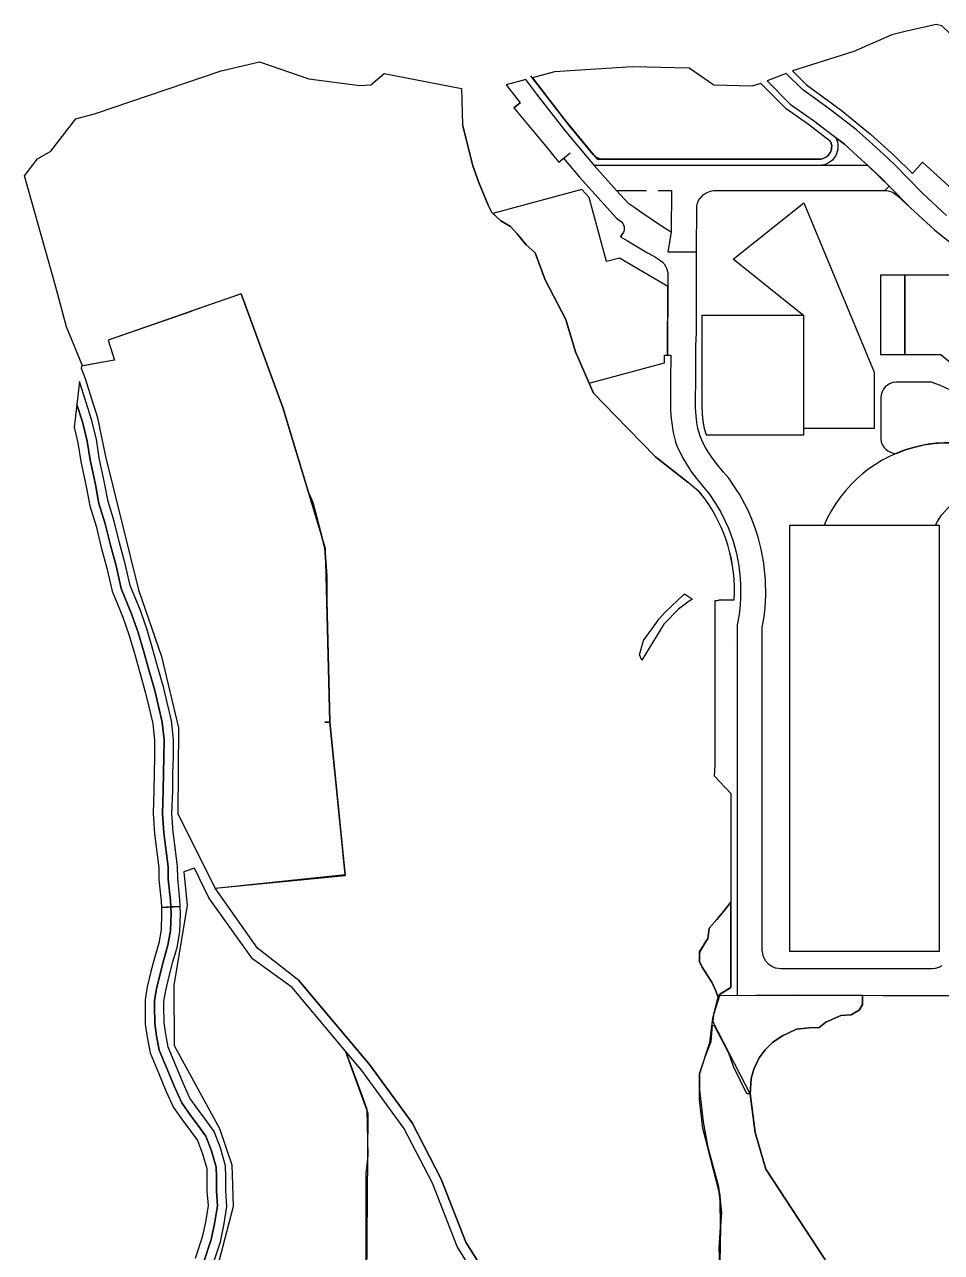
# Model space of a CAD drawing. Header units: millimetres. Extents: x 2881908 to 2882913, y 1027410 to 1028188.
# Drawn here: x 2881907.6 to 2882200.1, y 1027795.9 to 1028187.6 of the extents above; entities that cross this region are included whole.
import ezdxf

# ---------------------------------------------------------------- set-up
doc = ezdxf.new("R2010")
doc.units = ezdxf.units.MM
for name, color, linetype in [('A-road-hat', 253, 'Continuous'), ('E-1', 101, 'Continuous'), ('E-3', 103, 'Continuous'), ('FOOTPATH', 33, 'Continuous'), ('I-1 (DZONG AND DISTRICT COURT', 134, 'Continuous'), ('ROAD', 253, 'Continuous'), ('SP-1', 237, 'Continuous'), ('UC', 234, 'Continuous')]:
    doc.layers.add(name, color=color, linetype=linetype)

msp = doc.modelspace()

# ---------------------------------------------------------------- linework, layer by layer
at = {"layer": 'A-road-hat'}
for p, q in [((2882063.66, 1028161.06), (2882065.64, 1028162.58)), ((2882077.98, 1028143.7), (2882081.61, 1028146.7)), ((2881951.23, 1027905.95), (2881957.22, 1027906.24))]:
    msp.add_line(p, q, dxfattribs=at)
for points in [[(2882142.4, 1028168.82), (2882139.55, 1028167.96), (2882127.42, 1028168.2), (2882119.61, 1028173.69), (2882101.45, 1028174.12), (2882076.64, 1028172.44), (2882069.57, 1028170.57), (2882079.83, 1028157.29), (2882090.2, 1028144.63), (2882161.04, 1028144.63)], [(2882201.71, 1028126.65), (2882194.11, 1028133.68), (2882188.98, 1028138.92), (2882185.64, 1028142.37), (2882182.81, 1028145.01), (2882176.97, 1028150.35), (2882172.97, 1028154), (2882165.09, 1028160.04), (2882161.93, 1028162.44), (2882155.71, 1028166.81), (2882150.54, 1028171.99), (2882144.46, 1028169.59), (2882151.84, 1028162.2), (2882159.22, 1028156.98), (2882163.29, 1028153.86), (2882169.11, 1028149.39), (2882173.52, 1028145.37), (2882176.52, 1028142.63), (2882183.43, 1028136.02), (2882190.2, 1028129.13), (2882197.8, 1028122.1), (2882204.37, 1028116.84)], [(2882164.7, 1028150.26), (2882157.65, 1028155.67), (2882150.54, 1028160.66), (2882142.4, 1028168.82)], [(2882181.99, 1028134.63), (2882183.43, 1028136.02), (2882180.95, 1028138.59), (2882176.52, 1028142.63), (2882089.29, 1028142.63), (2882096.37, 1028134.63), (2882105.94, 1028134.63)], [(2882096.37, 1028134.63), (2882103.29, 1028134.63), (2882105.94, 1028134.63)], [(2882109.65, 1028134.63), (2882113.95, 1028134.63), (2882113.88, 1028121.39), (2882111.04, 1028123.05), (2882104.81, 1028127.31), (2882101.89, 1028129.31), (2882100.38, 1028130.34), (2882096.37, 1028134.63)], [(2882109.65, 1028134.63), (2882113.95, 1028134.63), (2882113.88, 1028121.39), (2882112.82, 1028115.05), (2882121.93, 1028115.05), (2882121.99, 1028129.49), (2882122.27, 1028130.64), (2882122.61, 1028131.41), (2882122.97, 1028132.02), (2882123.68, 1028132.88), (2882124.07, 1028133.23), (2882124.64, 1028133.65), (2882125.28, 1028134.02), (2882126.35, 1028134.42), (2882127.22, 1028134.59), (2882127.93, 1028134.59), (2882181.99, 1028134.63)]]:
    msp.add_lwpolyline(points, dxfattribs=at)
msp.add_lwpolyline([(2882164.7, 1028150.26, -0.542685), (2882161.04, 1028144.63), (2882092.07, 1028144.63, -0.223795), (2882088.98, 1028146.09), (2882081.28, 1028155.42), (2882069.06, 1028171.24)], format="xyb", dxfattribs=at)
msp.add_open_spline([(2882132.88, 1027989.69), (2882132.88, 1027989.71), (2882132.88, 1027989.72), (2882132.88, 1027989.73)], degree=3, dxfattribs=at)
msp.add_open_spline([(2882132.88, 1027989.69), (2882132.88, 1027989.71), (2882132.88, 1027989.72), (2882132.88, 1027989.73)], degree=3, dxfattribs=at)
msp.add_open_spline([(2882132.88, 1027989.69), (2882132.88, 1027989.71), (2882132.88, 1027989.72), (2882132.88, 1027989.73)], degree=3, dxfattribs=at)
msp.add_open_spline([(2882132.88, 1027989.69), (2882132.88, 1027989.71), (2882132.88, 1027989.72), (2882132.88, 1027989.73)], degree=3, dxfattribs=at)
at = {"layer": 'E-1'}
for points in [[(2882112.77, 1028104.06), (2882097.37, 1028113.08), (2882093.22, 1028111.96), (2882087.7, 1028132.35), (2882085.35, 1028135), (2882056.98, 1028127.31), (2882059.56, 1028124.99), (2882062.57, 1028123.15), (2882064.75, 1028120.76), (2882067.54, 1028117.29), (2882070.44, 1028114.72), (2882073.67, 1028106.15), (2882080.21, 1028093.49), (2882083.35, 1028083.12), (2882087.68, 1028073.16), (2882111.68, 1028079.66), (2882111.69, 1028082.14), (2882112.68, 1028082.14), (2882112.77, 1028104.06)], [(2882188.37, 1028107.6), (2882180.6, 1028107.6), (2882180.6, 1028082.3), (2882188.37, 1028082.3), (2882188.37, 1028107.6)], [(2882156.12, 1028094.74), (2882123.66, 1028094.8)], [(2882123.66, 1028094.8), (2882123.66, 1028090.85)], [(2882156.13, 1028056.7), (2882156.12, 1028094.74)], [(2882123.66, 1028090.85), (2882123.66, 1028087.15)], [(2882123.66, 1028087.15), (2882123.65, 1028083.93)], [(2882123.65, 1028083.93), (2882123.65, 1028081.15)], [(2882123.65, 1028081.15), (2882123.65, 1028078.78)], [(2882123.65, 1028078.78), (2882123.65, 1028076.78)], [(2882123.65, 1028076.78), (2882123.65, 1028075.12)], [(2882123.65, 1028073.76), (2882123.64, 1028072.68)], [(2882123.64, 1028072.68), (2882123.64, 1028071.83)], [(2882123.64, 1028071.83), (2882123.64, 1028071.19)], [(2882123.65, 1028075.12), (2882123.65, 1028073.76)], [(2882123.63, 1028068.94), (2882123.62, 1028068.82)], [(2882123.62, 1028068.82), (2882123.62, 1028068.69)], [(2882123.62, 1028068.69), (2882123.62, 1028068.56)], [(2882123.62, 1028068.56), (2882123.62, 1028068.44)], [(2882123.62, 1028068.44), (2882123.62, 1028068.31)], [(2882123.62, 1028068.31), (2882123.62, 1028068.19)], [(2882123.62, 1028068.19), (2882123.62, 1028068.06)], [(2882123.62, 1028068.06), (2882123.62, 1028067.94)], [(2882123.62, 1028067.94), (2882123.62, 1028067.82)], [(2882123.62, 1028067.82), (2882123.62, 1028067.69)], [(2882123.62, 1028067.69), (2882123.62, 1028067.57)], [(2882123.64, 1028070.14), (2882123.63, 1028069.97)], [(2882123.63, 1028069.97), (2882123.63, 1028069.84)], [(2882123.63, 1028069.84), (2882123.63, 1028069.71)], [(2882123.63, 1028069.71), (2882123.63, 1028069.58)], [(2882123.63, 1028069.58), (2882123.63, 1028069.45)], [(2882123.63, 1028069.45), (2882123.63, 1028069.32)], [(2882123.63, 1028069.32), (2882123.63, 1028069.2)], [(2882123.63, 1028069.2), (2882123.63, 1028069.07)], [(2882123.63, 1028069.07), (2882123.63, 1028068.94)], [(2882123.64, 1028071.19), (2882123.64, 1028070.72)], [(2882123.64, 1028070.72), (2882123.64, 1028070.38)], [(2882123.64, 1028070.38), (2882123.64, 1028070.14)], [(2882123.62, 1028067.57), (2882123.62, 1028067.45)], [(2882123.62, 1028067.45), (2882123.62, 1028067.33)], [(2882123.62, 1028067.33), (2882123.62, 1028067.2)], [(2882123.62, 1028067.2), (2882123.62, 1028067.08)], [(2882123.62, 1028067.08), (2882123.62, 1028066.96)], [(2882123.62, 1028066.96), (2882123.63, 1028066.84)], [(2882123.63, 1028066.84), (2882123.63, 1028066.72)], [(2882123.63, 1028066.72), (2882123.63, 1028066.6)], [(2882123.63, 1028066.6), (2882123.63, 1028066.48)], [(2882123.63, 1028066.48), (2882123.63, 1028066.36)], [(2882123.63, 1028066.36), (2882123.63, 1028066.24)], [(2882123.63, 1028066.24), (2882123.63, 1028066.12)], [(2882123.63, 1028066.12), (2882123.64, 1028066.01)], [(2882123.64, 1028066.01), (2882123.64, 1028065.89)], [(2882123.64, 1028065.89), (2882123.64, 1028065.77)], [(2882123.64, 1028065.77), (2882123.64, 1028065.66)], [(2882123.64, 1028065.66), (2882123.65, 1028065.54)], [(2882123.65, 1028065.54), (2882123.65, 1028065.42)], [(2882123.65, 1028065.42), (2882123.65, 1028065.31)], [(2882123.65, 1028065.31), (2882123.66, 1028065.19)], [(2882123.66, 1028065.19), (2882123.66, 1028065.08)], [(2882123.66, 1028065.08), (2882123.66, 1028064.96)], [(2882123.66, 1028064.96), (2882123.67, 1028064.85)], [(2882123.67, 1028064.85), (2882123.67, 1028064.74)], [(2882123.67, 1028064.74), (2882123.68, 1028064.62)], [(2882123.68, 1028064.62), (2882123.68, 1028064.51)], [(2882123.68, 1028064.51), (2882123.69, 1028064.4)], [(2882123.69, 1028064.4), (2882123.69, 1028064.29)], [(2882123.69, 1028064.29), (2882123.7, 1028064.18)], [(2882123.7, 1028064.18), (2882123.7, 1028064.07)], [(2882123.7, 1028064.07), (2882123.71, 1028063.96)], [(2882123.71, 1028063.96), (2882123.71, 1028063.85)], [(2882123.71, 1028063.85), (2882123.72, 1028063.74)], [(2882123.72, 1028063.74), (2882123.73, 1028063.63)], [(2882123.73, 1028063.63), (2882123.73, 1028063.52)], [(2882123.73, 1028063.52), (2882123.74, 1028063.41)], [(2882123.74, 1028063.41), (2882123.75, 1028063.31)], [(2882123.75, 1028063.31), (2882123.75, 1028063.2)], [(2882123.75, 1028063.2), (2882123.76, 1028063.09)], [(2882123.76, 1028063.09), (2882123.77, 1028062.99)], [(2882123.77, 1028062.99), (2882123.78, 1028062.88)], [(2882123.78, 1028062.88), (2882123.79, 1028062.78)], [(2882123.79, 1028062.78), (2882123.8, 1028062.67)], [(2882123.8, 1028062.67), (2882123.8, 1028062.57)], [(2882123.8, 1028062.57), (2882123.81, 1028062.46)], [(2882123.81, 1028062.46), (2882123.82, 1028062.36)], [(2882123.82, 1028062.36), (2882123.83, 1028062.26)], [(2882123.83, 1028062.26), (2882123.84, 1028062.16)], [(2882123.84, 1028062.16), (2882123.85, 1028062.06)], [(2882123.85, 1028062.06), (2882123.86, 1028061.95)], [(2882123.86, 1028061.95), (2882123.87, 1028061.85)], [(2882123.87, 1028061.85), (2882123.88, 1028061.75)], [(2882123.88, 1028061.75), (2882123.89, 1028061.65)], [(2882123.89, 1028061.65), (2882123.91, 1028061.56)], [(2882123.91, 1028061.56), (2882123.92, 1028061.46)], [(2882123.92, 1028061.46), (2882123.93, 1028061.36)], [(2882123.93, 1028061.36), (2882123.94, 1028061.26)], [(2882123.94, 1028061.26), (2882123.95, 1028061.17)], [(2882123.95, 1028061.17), (2882123.97, 1028061.07)], [(2882123.97, 1028061.07), (2882123.98, 1028060.97)], [(2882123.98, 1028060.97), (2882123.99, 1028060.88)], [(2882123.99, 1028060.88), (2882124, 1028060.78)], [(2882124, 1028060.78), (2882124.02, 1028060.69)], [(2882124.02, 1028060.69), (2882124.03, 1028060.6)], [(2882124.03, 1028060.6), (2882124.05, 1028060.5)], [(2882124.05, 1028060.5), (2882124.06, 1028060.41)], [(2882124.06, 1028060.41), (2882124.08, 1028060.32)], [(2882124.08, 1028060.32), (2882124.09, 1028060.23)], [(2882124.09, 1028060.23), (2882124.11, 1028060.14)], [(2882124.11, 1028060.14), (2882124.12, 1028060.04)], [(2882124.12, 1028060.04), (2882124.14, 1028059.96)], [(2882124.14, 1028059.96), (2882124.15, 1028059.87)], [(2882124.15, 1028059.87), (2882124.17, 1028059.78)], [(2882124.17, 1028059.78), (2882124.19, 1028059.69)], [(2882124.19, 1028059.69), (2882124.2, 1028059.6)], [(2882124.2, 1028059.6), (2882124.22, 1028059.51)], [(2882124.22, 1028059.51), (2882124.24, 1028059.43)], [(2882124.24, 1028059.43), (2882124.25, 1028059.34)], [(2882124.25, 1028059.34), (2882124.27, 1028059.26)], [(2882124.27, 1028059.26), (2882124.29, 1028059.17)], [(2882124.29, 1028059.17), (2882124.31, 1028059.09)], [(2882124.31, 1028059.09), (2882124.33, 1028059)], [(2882124.33, 1028059), (2882124.35, 1028058.92)], [(2882124.35, 1028058.92), (2882124.37, 1028058.84)], [(2882124.37, 1028058.84), (2882124.38, 1028058.75)], [(2882124.38, 1028058.75), (2882124.4, 1028058.67)], [(2882124.4, 1028058.67), (2882124.42, 1028058.59)], [(2882124.42, 1028058.59), (2882124.44, 1028058.51)], [(2882124.44, 1028058.51), (2882124.47, 1028058.43)], [(2882124.47, 1028058.43), (2882124.49, 1028058.35)], [(2882124.49, 1028058.35), (2882124.51, 1028058.27)], [(2882124.51, 1028058.27), (2882124.53, 1028058.19)], [(2882124.53, 1028058.19), (2882124.55, 1028058.12)], [(2882124.55, 1028058.12), (2882124.57, 1028058.04)], [(2882124.57, 1028058.04), (2882124.59, 1028057.96)], [(2882124.59, 1028057.96), (2882124.62, 1028057.89)], [(2882124.62, 1028057.89), (2882124.64, 1028057.81)], [(2882124.64, 1028057.81), (2882124.66, 1028057.74)], [(2882124.66, 1028057.74), (2882124.68, 1028057.66)], [(2882124.68, 1028057.66), (2882124.71, 1028057.59)], [(2882124.71, 1028057.59), (2882124.73, 1028057.51)], [(2882124.73, 1028057.51), (2882124.75, 1028057.44)], [(2882124.75, 1028057.44), (2882124.78, 1028057.37)], [(2882124.78, 1028057.37), (2882124.8, 1028057.29)], [(2882124.8, 1028057.29), (2882124.83, 1028057.22)], [(2882124.83, 1028057.22), (2882124.85, 1028057.15)], [(2882124.85, 1028057.15), (2882124.88, 1028057.07)], [(2882124.88, 1028057.07), (2882124.91, 1028057)], [(2882124.91, 1028057), (2882124.93, 1028056.93)], [(2882124.93, 1028056.93), (2882124.96, 1028056.85)], [(2882124.96, 1028056.85), (2882124.99, 1028056.78)], [(2882124.99, 1028056.78), (2882125.02, 1028056.7)], [(2882125.02, 1028056.7), (2882156.13, 1028056.7)]]:
    msp.add_lwpolyline(points, dxfattribs=at)
at = {"layer": 'E-3', "color": 115, "linetype": 'Continuous', "true_color": 0x70a072}
for p, q in [((2882050.54, 1028142.53), (2882047.31, 1028155.67)), ((2882052.49, 1028137.15), (2882050.54, 1028142.53)), ((2882055.47, 1028129.92), (2882052.49, 1028137.15)), ((2882056.63, 1028127.62), (2882055.47, 1028129.92)), ((2882059.56, 1028124.99), (2882056.63, 1028127.62)), ((2882062.57, 1028123.15), (2882059.56, 1028124.99)), ((2882064.75, 1028120.76), (2882062.57, 1028123.15)), ((2882067.54, 1028117.29), (2882064.75, 1028120.76)), ((2882070.44, 1028114.72), (2882067.54, 1028117.29)), ((2882073.67, 1028106.15), (2882070.44, 1028114.72)), ((2882080.21, 1028093.49), (2882073.67, 1028106.15)), ((2882083.35, 1028083.12), (2882080.21, 1028093.49)), ((2882089.05, 1028070.01), (2882083.35, 1028083.12)), ((2882099.95, 1028058.86), (2882089.05, 1028070.01)), ((2882108.8, 1028049.71), (2882099.95, 1028058.86)), ((2882119.25, 1028041.45), (2882108.8, 1028049.71)), ((2882122.71, 1028038.56), (2882119.25, 1028041.45)), ((2882123.42, 1028037.71), (2882122.71, 1028038.56)), ((2882124.35, 1028036.62), (2882123.42, 1028037.71)), ((2882124.38, 1028036.59), (2882124.35, 1028036.62)), ((2882129.63, 1028004.05), (2882133.95, 1028004.05)), ((2882130.52, 1027904.64), (2882132.88, 1027907.58)), ((2882128.44, 1027902.06), (2882130.52, 1027904.64)), ((2882127.44, 1027880.75), (2882126.84, 1027882.13)), ((2882127.97, 1027879.49), (2882127.44, 1027880.75)), ((2882128.81, 1027877.28), (2882127.97, 1027879.49)), ((2882122.91, 1027844.68), (2882122.91, 1027844.68)), ((2882128.92, 1027816.93), (2882128.92, 1027816.93))]:
    msp.add_line(p, q, dxfattribs=at)
at = {"layer": 'E-3'}
for points in [[(2882200.18, 1028187.21), (2882198.33, 1028187.57), (2882188.53, 1028185.39), (2882184.28, 1028184.32), (2882172.09, 1028178.98), (2882152.59, 1028172.77), (2882157.01, 1028168.34), (2882168.03, 1028160.3), (2882177.44, 1028152.62), (2882185.04, 1028145.69), (2882190.77, 1028140.1), (2882194.06, 1028143.72), (2882233.93, 1028107.43)], [(2881989.95, 1028065.36), (2881976.64, 1028101.66), (2881960.71, 1028096.1), (2881960.75, 1028096.02), (2881934.3, 1028086.87), (2881936.27, 1028080.53), (2881926.03, 1028078.68), (2881920.99, 1028091.19), (2881917.43, 1028104.19), (2881907.59, 1028139.27), (2881911.67, 1028144.76), (2881915.97, 1028147.21), (2881923.95, 1028157.51), (2881930.17, 1028159.21), (2881970.29, 1028172.76), (2881982.55, 1028175.72), (2881998.26, 1028170.27), (2882014.53, 1028168.11), (2882018.06, 1028168.37), (2882022.32, 1028171.98), (2882046.98, 1028167.13), (2882047.31, 1028155.67), (2882050.54, 1028142.53), (2882052.49, 1028137.15), (2882055.47, 1028129.92), (2882056.63, 1028127.62), (2882059.56, 1028124.99), (2882062.57, 1028123.15), (2882064.75, 1028120.76), (2882067.54, 1028117.29), (2882070.44, 1028114.72), (2882073.67, 1028106.15), (2882080.21, 1028093.49), (2882083.35, 1028083.12), (2882089.05, 1028070.01), (2882099.95, 1028058.86), (2882108.8, 1028049.71), (2882119.25, 1028041.45)], [(2882127.42, 1028168.2), (2882119.61, 1028173.69), (2882101.45, 1028174.12), (2882076.64, 1028172.44)], [(2882157.65, 1028155.67), (2882150.54, 1028160.66), (2882142.4, 1028168.82), (2882139.55, 1028167.96), (2882127.42, 1028168.2), (2882119.61, 1028173.69)], [(2882076.64, 1028172.44), (2882069.57, 1028170.57), (2882079.83, 1028157.29), (2882090.2, 1028144.63)], [(2882069.57, 1028170.57), (2882079.83, 1028157.29)], [(2882139.55, 1028167.96), (2882127.42, 1028168.2)], [(2882142.4, 1028168.82), (2882139.55, 1028167.96)], [(2882150.54, 1028160.66), (2882142.4, 1028168.82)], [(2881976.64, 1028101.66), (2881989.95, 1028065.36), (2881998.19, 1028038.3), (2881999.59, 1028035.16), (2882003.38, 1028020.55)], [(2882108.8, 1028049.71), (2882099.95, 1028058.86)], [(2882122.71, 1028038.56), (2882123.42, 1028037.71)], [(2882004.06, 1028011.72), (2882003.38, 1028020.55), (2881999.59, 1028035.16)], [(2882003.38, 1028020.55), (2882004.06, 1028011.72), (2882004.01, 1028003.93), (2882004.93, 1027965.07), (2882009.88, 1027916.14)], [(2882104.99, 1027991.11), (2882109.26, 1027996.97), (2882109.89, 1027997.92), (2882111.85, 1028000), (2882118.08, 1028005.93)], [(2882111.85, 1028000), (2882118.08, 1028005.93)], [(2882118.08, 1028005.93), (2882120.69, 1028004.23)], [(2882120.69, 1028004.23), (2882119.56, 1028003.63), (2882116.21, 1028001.04), (2882111.48, 1027996.29)], [(2882120.69, 1028004.23), (2882119.56, 1028003.63)], [(2882132.88, 1027942.28), (2882127.7, 1027947.82), (2882127.88, 1027951.29), (2882127.88, 1028003.79), (2882128.61, 1028003.79), (2882129.63, 1028004.05), (2882133.95, 1028004.05)], [(2882129.63, 1028004.05), (2882127.88, 1028003.61)], [(2882109.26, 1027996.97), (2882109.89, 1027997.92)], [(2882109.89, 1027997.92), (2882111.85, 1028000)], [(2882111.48, 1027996.29), (2882104.46, 1027984.82), (2882103.71, 1027986.52), (2882104.99, 1027991.11), (2882109.26, 1027996.97)], [(2882003.37, 1027965.01), (2882003.37, 1027965.01), (2882004.93, 1027965.07), (2882003.37, 1027965.01)], [(2882003.37, 1027965.01), (2882003.37, 1027965.01)], [(2882132.88, 1027942.28), (2882132.88, 1027880.43), (2882129.38, 1027878.21), (2882129.24, 1027877.76)], [(2881968.37, 1027912.08), (2882009.88, 1027916.14)], [(2882080.28, 1027706.28), (2882078.16, 1027716.55), (2882078.17, 1027725.3), (2882074.23, 1027737.15), (2882066.13, 1027750.85), (2882059.07, 1027774.07), (2882056.41, 1027786.3), (2882048.34, 1027799.15), (2882040.49, 1027819.29), (2882031.24, 1027837.16), (2882017.62, 1027855.78), (2881995.06, 1027882.59), (2881981.85, 1027892.88), (2881968.37, 1027912.08)], [(2882125.98, 1027899.36), (2882128.44, 1027902.06), (2882130.52, 1027904.64), (2882132.74, 1027907.4)], [(2882132.74, 1027907.4), (2882132.88, 1027907.67)], [(2882122.92, 1027888.67), (2882122.9, 1027891.08), (2882123.16, 1027892.2), (2882125.14, 1027895.35), (2882125.56, 1027895.93), (2882125.98, 1027899.36)], [(2882122.92, 1027888.67), (2882123.74, 1027886.85), (2882125.43, 1027884.24), (2882126.84, 1027882.13), (2882127.44, 1027880.75), (2882126.84, 1027882.13), (2882125.43, 1027884.24), (2882123.74, 1027886.85), (2882122.92, 1027888.67), (2882122.9, 1027891.78), (2882125.14, 1027895.35)], [(2882123.16, 1027892.2), (2882122.9, 1027891.08)], [(2882122.92, 1027888.67), (2882123.74, 1027886.85)], [(2882126.84, 1027882.13), (2882125.43, 1027884.24), (2882123.74, 1027886.85)], [(2882127.97, 1027879.49), (2882127.44, 1027880.75)], [(2882129.16, 1027797.22), (2882129.89, 1027808.61), (2882128.92, 1027816.93), (2882123.96, 1027835.43), (2882122.91, 1027844.68), (2882122.89, 1027852.79), (2882126.13, 1027862.81), (2882127.1, 1027870.58), (2882128.81, 1027877.28)], [(2882139.08, 1027846.38), (2882139.36, 1027851.34), (2882140.25, 1027854.37), (2882141.87, 1027857.96), (2882143.8, 1027860.5), (2882146.27, 1027862.9), (2882149.34, 1027864.96), (2882153.82, 1027867.06), (2882157.78, 1027867.54), (2882161.01, 1027867.62), (2882163.15, 1027869.28), (2882167.92, 1027871.46), (2882171.23, 1027871.7), (2882173.77, 1027873.19), (2882174.82, 1027875.01), (2882174.9, 1027877.35), (2882174.89, 1027877.82), (2882152.67, 1027877.95), (2882129.24, 1027877.76), (2882127.37, 1027871.65), (2882127.08, 1027869.39), (2882139.08, 1027846.38)], [(2882127.97, 1027879.49), (2882128.81, 1027877.28)], [(2882152.67, 1027877.95), (2882174.92, 1027877.82), (2882174.82, 1027875.01)], [(2882139.08, 1027846.36), (2882139.04, 1027846.44), (2882138.01, 1027846.44), (2882133.71, 1027855.17), (2882132.28, 1027859.41), (2882127.71, 1027868.17), (2882126.93, 1027868.27), (2882126.78, 1027867.13), (2882126.46, 1027863.01), (2882124.62, 1027858.14)], [(2882133.71, 1027855.17), (2882132.28, 1027859.41), (2882127.71, 1027868.17), (2882126.93, 1027868.27)], [(2882015.18, 1027853.87), (2882009.95, 1027860.09)], [(2882009.95, 1027860.09), (2882015.15, 1027846.01)], [(2882028.6, 1027835.52), (2882015.18, 1027853.87), (2882009.95, 1027860.09), (2882015.15, 1027846.01), (2882016.74, 1027841.53), (2882017.05, 1027826.74), (2882016.46, 1027821.09)], [(2882126.46, 1027863.01), (2882124.62, 1027858.14), (2882122.89, 1027852.79)], [(2882124.62, 1027858.14), (2882122.89, 1027852.79), (2882122.9, 1027847.72), (2882124.02, 1027837.58)], [(2882139.36, 1027851.34), (2882139.08, 1027846.41), (2882140.6, 1027834.17)], [(2882015.15, 1027846.01), (2882016.74, 1027841.53)], [(2882122.91, 1027844.68), (2882122.9, 1027847.72)], [(2882122.9, 1027847.72), (2882124.02, 1027837.58), (2882125.37, 1027830.18), (2882128.92, 1027816.93), (2882129.12, 1027815.25), (2882129.4, 1027814.14), (2882129.43, 1027812.51), (2882129.89, 1027808.61), (2882129.6, 1027804.14), (2882129.37, 1027792.52)], [(2882139.08, 1027846.36), (2882139.04, 1027846.44)], [(2882140.6, 1027834.17), (2882139.08, 1027846.36)], [(2882016.74, 1027841.53), (2882017.05, 1027826.74)], [(2882124.02, 1027837.58), (2882125.61, 1027828.83), (2882127.88, 1027820.04)], [(2882053.5, 1027785.11), (2882045.55, 1027797.75), (2882037.66, 1027818.01), (2882028.6, 1027835.52)], [(2882129.37, 1027792.52), (2882129.94, 1027779.94), (2882129.93, 1027779.99), (2882129.16, 1027797.22), (2882129.6, 1027804.05), (2882129.43, 1027812.51), (2882129.12, 1027815.25), (2882125.61, 1027828.83), (2882125.37, 1027830.18), (2882123.96, 1027835.43)], [(2882195.48, 1027736.44), (2882186.61, 1027748.91), (2882181.92, 1027756.76), (2882168.96, 1027768.66), (2882166.61, 1027788.57), (2882162.89, 1027793.75), (2882144.08, 1027822.39), (2882140.6, 1027834.17)], [(2882144.08, 1027822.39), (2882140.6, 1027834.17)], [(2882017.05, 1027826.74), (2882016.46, 1027821.09), (2882016.46, 1027793.39)], [(2882127.88, 1027820.04), (2882129.4, 1027814.14), (2882129.6, 1027803.95)], [(2882129.6, 1027803.95), (2882129.37, 1027792.52), (2882129.94, 1027779.94)]]:
    msp.add_lwpolyline(points, dxfattribs=at)
at = {"layer": 'E-3', "elevation": 988.31}
for points in [[(2882198.33, 1028187.57), (2882188.53, 1028185.39), (2882184.28, 1028184.32)], [(2882212.26, 1028176.53), (2882204.52, 1028182.29), (2882202.71, 1028184.71), (2882200.18, 1028187.21), (2882198.33, 1028187.57)], [(2882184.28, 1028184.32), (2882172.09, 1028178.98), (2882152.59, 1028172.77)], [(2882152.59, 1028172.77), (2882157.01, 1028168.34)], [(2882157.01, 1028168.34), (2882168.03, 1028160.3), (2882177.44, 1028152.62)], [(2882177.44, 1028152.62), (2882185.04, 1028145.69), (2882190.77, 1028140.1), (2882194.06, 1028143.72), (2882233.93, 1028107.43)]]:
    msp.add_lwpolyline(points, dxfattribs=at)
at = {"layer": 'E-3', "color": 115, "linetype": 'Continuous', "true_color": 0x70a072}
for points in [[(2882234.07, 1028171.33), (2882236.28, 1028172.43), (2882235.4, 1028172.57), (2882228.3, 1028171.39), (2882223.69, 1028172.06), (2882215.7, 1028174.5), (2882212.26, 1028176.53), (2882204.52, 1028182.29), (2882202.71, 1028184.71), (2882200.18, 1028187.21), (2882198.33, 1028187.57), (2882188.53, 1028185.39)], [(2881995.06, 1027882.59), (2882017.62, 1027855.78), (2882031.24, 1027837.16), (2882040.49, 1027819.29), (2882048.34, 1027799.15), (2882056.41, 1027786.3), (2882059.07, 1027774.07), (2882066.13, 1027750.85), (2882074.23, 1027737.15), (2882078.17, 1027725.3), (2882078.16, 1027716.55), (2882080.28, 1027706.28), (2882082.01, 1027699.87), (2882084.4, 1027693.44), (2882085.95, 1027686.26), (2882087.21, 1027679.45), (2882088.53, 1027679.77), (2882099.96, 1027702.79), (2882124.06, 1027735.75), (2882128.9, 1027745.08), (2882130, 1027748.33)]]:
    msp.add_lwpolyline(points, dxfattribs=at)
at = {"layer": 'E-3'}
for points in [[(2882079.83, 1028157.29), (2882090.2, 1028144.63), (2882161.04, 1028144.63, 0.542685), (2882164.7, 1028150.26), (2882157.65, 1028155.67), (2882150.54, 1028160.66)], [(2882133.95, 1028004.05, 0.17391), (2882124.38, 1028036.59), (2882124.35, 1028036.62), (2882123.42, 1028037.71), (2882122.71, 1028038.56), (2882119.25, 1028041.45), (2882108.8, 1028049.71)], [(2882124.35, 1028036.62), (2882124.38, 1028036.59, -0.17391)]]:
    msp.add_lwpolyline(points, format="xyb", dxfattribs=at)
at = {"layer": 'E-3', "color": 115, "linetype": 'Continuous', "true_color": 0x70a072}
msp.add_lwpolyline([(2882132.88, 1027907.58), (2882130.52, 1027904.64), (2882128.44, 1027902.06), (2882125.98, 1027899.36), (2882125.56, 1027895.93), (2882125.14, 1027895.35), (2882123.16, 1027892.2), (2882122.9, 1027891.08), (2882122.92, 1027888.67), (2882123.74, 1027886.85), (2882125.43, 1027884.24), (2882126.84, 1027882.13), (2882127.44, 1027880.75), (2882127.97, 1027879.49), (2882128.81, 1027877.28), (2882128.98, 1027877.95), (2882132.88, 1027880.43)], close=True, dxfattribs=at)
msp.add_arc((2882083.81, 1028006.99), 50.23, 356.6539, 36.1165, dxfattribs=at)
at = {"layer": 'FOOTPATH', "linetype": 'Continuous'}
msp.add_lwpolyline([(2882220.4, 1028007.3), (2882263.51, 1028007.3, 0.000674), (2882263.63, 1028007.31), (2882268.16, 1028012.78), (2882231.6, 1028043.03, 0.514037), (2882162.63, 1028027.9), (2882198.17, 1028027.9, -0.513397), (2882232.59, 1028033.13), (2882263.7, 1028007.39)], format="xyb", dxfattribs=at)
at = {"layer": 'I-1 (DZONG AND DISTRICT COURT'}
msp.add_lwpolyline([(2882343.42, 1027757.66), (2882343.42, 1027877.73), (2882289.73, 1027877.73), (2882188.98, 1027877.73), (2882174.92, 1027877.82), (2882174.82, 1027875.01), (2882173.77, 1027873.19), (2882171.23, 1027871.7), (2882167.92, 1027871.46), (2882163.15, 1027869.28), (2882161.01, 1027867.62), (2882157.78, 1027867.54), (2882153.82, 1027867.06), (2882149.34, 1027864.96), (2882146.27, 1027862.9), (2882143.8, 1027860.5), (2882141.87, 1027857.96), (2882140.25, 1027854.37), (2882139.36, 1027851.34), (2882139.08, 1027846.41), (2882140.6, 1027834.17), (2882144.08, 1027822.39), (2882162.89, 1027793.75)], dxfattribs=at)
at = {"layer": 'ROAD'}
for points in [[(2882200.17, 1027887.28), (2882199.25, 1027886.79), (2882198.04, 1027886.41), (2882197.07, 1027886.3), (2882148.88, 1027886.3), (2882147.12, 1027886.56), (2882145.91, 1027887.09), (2882144.96, 1027887.76), (2882143.99, 1027888.83), (2882143.27, 1027890.17), (2882142.88, 1027892.3), (2882142.88, 1027995.27), (2882143.46, 1027998.66), (2882143.78, 1028001.47), (2882144.02, 1028005.52), (2882143.94, 1028010.34), (2882143.39, 1028015.73), (2882142.57, 1028020.18), (2882141.55, 1028024.09), (2882140.65, 1028026.89), (2882139.53, 1028029.83), (2882138.35, 1028032.53), (2882137.33, 1028034.59), (2882135.61, 1028037.71), (2882134.72, 1028039.15), (2882132.2, 1028042.84), (2882130.46, 1028044.88), (2882128.62, 1028047.15), (2882127.26, 1028048.92), (2882125.61, 1028051.3), (2882124.79, 1028052.64), (2882123.94, 1028054.21), (2882123.06, 1028056.22), (2882122.35, 1028058.69), (2882122.01, 1028060.6), (2882121.78, 1028062.79), (2882121.65, 1028065.27), (2882121.63, 1028069.66), (2882121.66, 1028071.99), (2882121.68, 1028078.62), (2882121.74, 1028085.07), (2882121.93, 1028089.24), (2882121.93, 1028115.05), (2882121.99, 1028129.49), (2882122.27, 1028130.64), (2882122.61, 1028131.41), (2882122.97, 1028132.02), (2882123.68, 1028132.88), (2882124.07, 1028133.23), (2882124.64, 1028133.65), (2882125.28, 1028134.02), (2882126.35, 1028134.42), (2882127.22, 1028134.59), (2882127.93, 1028134.59), (2882181.99, 1028134.63), (2882183.43, 1028136.02), (2882180.95, 1028138.59), (2882176.52, 1028142.63), (2882176.52, 1028142.63), (2882173.52, 1028145.37), (2882169.11, 1028149.39), (2882166.28, 1028151.57, -0.573126), (2882161.04, 1028142.63), (2882089.37, 1028142.63), (2882082.15, 1028151.23), (2882079.71, 1028154.18), (2882071.04, 1028165.4), (2882067.47, 1028170.02), (2882061.18, 1028168.36), (2882065.64, 1028162.58), (2882063.66, 1028161.06), (2882065.25, 1028159.13), (2882066.84, 1028157.2), (2882068.43, 1028155.27), (2882070.03, 1028153.34), (2882071.62, 1028151.42), (2882073.21, 1028149.49), (2882074.8, 1028147.56), (2882076.39, 1028145.63), (2882077.98, 1028143.7), (2882079.53, 1028144.98), (2882084.55, 1028138.93), (2882096.45, 1028125.76), (2882097.58, 1028124.99), (2882097.58, 1028124.99, -0.414214), (2882098.37, 1028120.82), (2882097.8, 1028119.99), (2882098.37, 1028120.82), (2882097.7, 1028119.85), (2882099.86, 1028118.58), (2882102.02, 1028117.32), (2882104.17, 1028116.05), (2882106.33, 1028114.79), (2882108.49, 1028113.53), (2882109.82, 1028112.74), (2882109.82, 1028112.75, -0.267612), (2882112.78, 1028107.54), (2882112.78, 1028107.42), (2882112.78, 1028107.54)], [(2882217.63, 1028061.08, 0.102072), (2882196.88, 1028073.45), (2882185.65, 1028073.45, 0.410686), (2882180.71, 1028068.45), (2882180.71, 1028055.39, 0.397824), (2882185.65, 1028050.78, -0.291091), (2882231.6, 1028043.03)], [(2882217.63, 1028061.08, 0.102072), (2882196.88, 1028073.45), (2882185.65, 1028073.45, 0.410686), (2882180.71, 1028068.45), (2882180.71, 1028055.39, 0.397824), (2882185.65, 1028050.78, -0.291091), (2882231.6, 1028043.03)]]:
    msp.add_lwpolyline(points, format="xyb", dxfattribs=at)
for points in [[(2882201.71, 1028126.65), (2882194.11, 1028133.68), (2882188.98, 1028138.92), (2882185.64, 1028142.37), (2882182.81, 1028145.01), (2882176.97, 1028150.35), (2882172.97, 1028154), (2882165.09, 1028160.04), (2882161.93, 1028162.44), (2882155.71, 1028166.81), (2882150.54, 1028171.99), (2882144.46, 1028169.59), (2882151.84, 1028162.2), (2882159.22, 1028156.98), (2882163.29, 1028153.86), (2882169.11, 1028149.39), (2882173.52, 1028145.37), (2882176.52, 1028142.63), (2882183.43, 1028136.02), (2882190.2, 1028129.13), (2882197.8, 1028122.1), (2882204.37, 1028116.84)], [(2882112.78, 1028107.54), (2882112.77, 1028104.06), (2882112.74, 1028098.6), (2882112.71, 1028089.78), (2882112.68, 1028082.14), (2882113.69, 1028082.14), (2882113.68, 1028074.03), (2882113.67, 1028071.16), (2882113.62, 1028067.25), (2882113.68, 1028064.3), (2882113.82, 1028061.93), (2882114.43, 1028057.45), (2882115.2, 1028054.5), (2882115.67, 1028053.15), (2882117.42, 1028049.41), (2882120.16, 1028045.09), (2882121.93, 1028042.72), (2882124.12, 1028039.99), (2882125.95, 1028037.83), (2882128.01, 1028034.81), (2882129.65, 1028032.01), (2882130.99, 1028029.37), (2882131.98, 1028027.16), (2882132.87, 1028024.87), (2882133.6, 1028022.76), (2882133.94, 1028021.63), (2882134.26, 1028020.47), (2882134.68, 1028018.8), (2882135.43, 1028014.91), (2882135.89, 1028010.84), (2882136, 1028008.91), (2882135.99, 1028004.87), (2882135.82, 1028002.3), (2882135.48, 1027999.41), (2882134.88, 1027996.08), (2882134.88, 1027877.81), (2882148.95, 1027877.92), (2882214, 1027877.73)], [(2881964.81, 1027792.87), (2881967.16, 1027800), (2881968.22, 1027804.97), (2881969.13, 1027810.69), (2881968.78, 1027815.53), (2881968.77, 1027819.83), (2881968.72, 1027823.04), (2881967.22, 1027828.3), (2881965.39, 1027833.01), (2881962.88, 1027836.49), (2881960.43, 1027839.81), (2881957.75, 1027843.56), (2881955.41, 1027848.66), (2881953.09, 1027854.33), (2881950.54, 1027860.43), (2881949.66, 1027865.01), (2881949.11, 1027868.91), (2881949.06, 1027874.46), (2881949.05, 1027876.2), (2881949.66, 1027879.97), (2881950.8, 1027884.75), (2881951.99, 1027889.35), (2881953.32, 1027893.85), (2881954.11, 1027898.5), (2881954.33, 1027903.94), (2881954.22, 1027906.09), (2881951.23, 1027905.95), (2881951.32, 1027903.93), (2881951.12, 1027898.82), (2881950.39, 1027894.53), (2881949.1, 1027890.15), (2881947.89, 1027885.48), (2881946.72, 1027880.56), (2881946.05, 1027876.44), (2881946.06, 1027874.44), (2881946.11, 1027868.69), (2881946.7, 1027864.51), (2881947.66, 1027859.56), (2881950.32, 1027853.18), (2881952.66, 1027847.47), (2881955.14, 1027842.05), (2881958, 1027838.05), (2881960.46, 1027834.73), (2881962.73, 1027831.57), (2881964.38, 1027827.34), (2881965.73, 1027822.6), (2881965.77, 1027819.81), (2881965.78, 1027815.42), (2881966.11, 1027810.82), (2881965.27, 1027805.52), (2881964.26, 1027800.78), (2881961.98, 1027793.89)], [(2881967.63, 1027791.86), (2881970.06, 1027799.21), (2881971.17, 1027804.43), (2881972.15, 1027810.56), (2881971.78, 1027815.64), (2881971.77, 1027819.86), (2881971.71, 1027823.48), (2881970.07, 1027829.26), (2881968.05, 1027834.46), (2881965.31, 1027838.26), (2881962.86, 1027841.57), (2881960.36, 1027845.07), (2881958.16, 1027849.86), (2881955.87, 1027855.48), (2881953.43, 1027861.3), (2881952.62, 1027865.5), (2881952.11, 1027869.13), (2881952.06, 1027874.48), (2881952.06, 1027875.96), (2881952.61, 1027879.38), (2881953.72, 1027884.03), (2881954.89, 1027888.55), (2881956.25, 1027893.17), (2881957.1, 1027898.19), (2881957.33, 1027903.96), (2881957.22, 1027906.24), (2881954.22, 1027906.09), (2881954.33, 1027903.94), (2881954.11, 1027898.5), (2881953.32, 1027893.85), (2881951.99, 1027889.35), (2881950.8, 1027884.75), (2881949.66, 1027879.97), (2881949.05, 1027876.2), (2881949.06, 1027874.46), (2881949.11, 1027868.91), (2881949.66, 1027865.01), (2881950.54, 1027860.43), (2881953.09, 1027854.33), (2881955.41, 1027848.66), (2881957.75, 1027843.56), (2881960.43, 1027839.81), (2881962.88, 1027836.49), (2881965.39, 1027833.01), (2881967.22, 1027828.3), (2881968.72, 1027823.04), (2881968.77, 1027819.83), (2881968.78, 1027815.53), (2881969.13, 1027810.69), (2881968.22, 1027804.97), (2881967.16, 1027800), (2881964.81, 1027792.87)]]:
    msp.add_lwpolyline(points, dxfattribs=at)
msp.add_lwpolyline([(2882183.43, 1028136.02), (2882181.99, 1028134.63), (2882181.99, 1028134.63, -0.184665), (2882185.97, 1028133.04), (2882190.2, 1028129.13), (2882183.43, 1028136.02)], format="xyb", close=True, dxfattribs=at)
for points in [[(2881955.06, 1027953.79), (2881955.08, 1027959.54), (2881954.42, 1027965.57), (2881953.11, 1027971.28), (2881952.02, 1027975.84), (2881950.12, 1027982.51), (2881948.5, 1027988.26), (2881946.66, 1027994.53), (2881944.53, 1028000.69), (2881941.27, 1028008.61), (2881939.67, 1028015.59), (2881937.87, 1028022.27), (2881936.21, 1028029.12), (2881934.22, 1028035.47), (2881933.14, 1028041.39), (2881931.42, 1028049.3), (2881930.49, 1028055.27), (2881928.94, 1028061.62), (2881927.1, 1028067.3), (2881925.11, 1028073.7), (2881924.24, 1028066.4), (2881924.24, 1028066.39), (2881926.06, 1028060.8), (2881927.54, 1028054.68), (2881928.47, 1028048.75), (2881930.2, 1028040.8), (2881931.3, 1028034.75), (2881933.32, 1028028.32), (2881934.96, 1028021.52), (2881936.76, 1028014.86), (2881938.4, 1028007.7), (2881941.72, 1027999.63), (2881943.8, 1027993.62), (2881945.61, 1027987.43), (2881947.23, 1027981.69), (2881949.12, 1027975.08), (2881950.19, 1027970.59), (2881951.45, 1027965.07), (2881952.08, 1027959.38), (2881952.06, 1027953.85), (2881951.9, 1027948.82), (2881951.84, 1027943.16), (2881951.58, 1027935.88), (2881952, 1027929.72), (2881953.39, 1027918.83), (2881953.45, 1027914.99), (2881954.12, 1027908.18), (2881954.22, 1027906.09), (2881957.22, 1027906.24), (2881957.12, 1027908.4), (2881956.45, 1027915.16), (2881956.39, 1027919.04), (2881954.99, 1027930.01), (2881954.58, 1027935.93), (2881954.84, 1027943.09), (2881954.9, 1027948.76), (2881955.06, 1027953.79)], [(2881952.06, 1027953.85), (2881952.08, 1027959.38), (2881951.45, 1027965.07), (2881950.19, 1027970.59), (2881949.12, 1027975.08), (2881947.23, 1027981.69), (2881945.61, 1027987.43), (2881943.8, 1027993.62), (2881941.72, 1027999.63), (2881938.4, 1028007.7), (2881936.76, 1028014.86), (2881934.96, 1028021.52), (2881933.32, 1028028.32), (2881931.3, 1028034.75), (2881930.2, 1028040.8), (2881928.47, 1028048.75), (2881927.54, 1028054.68), (2881926.06, 1028060.8), (2881924.24, 1028066.4), (2881923.37, 1028059.14), (2881924.6, 1028054.09), (2881925.52, 1028048.2), (2881927.26, 1028040.21), (2881928.39, 1028034.03), (2881930.43, 1028027.52), (2881932.06, 1028020.78), (2881933.85, 1028014.13), (2881935.53, 1028006.78), (2881938.91, 1027998.57), (2881940.94, 1027992.71), (2881942.73, 1027986.6), (2881944.35, 1027980.88), (2881946.22, 1027974.32), (2881947.27, 1027969.91), (2881948.49, 1027964.57), (2881949.08, 1027959.22), (2881949.06, 1027953.9), (2881948.9, 1027948.89), (2881948.84, 1027943.23), (2881948.57, 1027935.84), (2881949.01, 1027929.42), (2881950.39, 1027918.61), (2881950.46, 1027914.82), (2881951.13, 1027907.97), (2881951.23, 1027905.95), (2881954.22, 1027906.09), (2881954.12, 1027908.18), (2881953.45, 1027914.99), (2881953.39, 1027918.83), (2881952, 1027929.72), (2881951.58, 1027935.88), (2881951.84, 1027943.16), (2881951.9, 1027948.82), (2881952.06, 1027953.85)]]:
    msp.add_lwpolyline(points, close=True, dxfattribs=at)
at = {"layer": 'SP-1'}
for points in [[(2881989.95, 1028065.36), (2881976.64, 1028101.66), (2881934.3, 1028086.87), (2881936.27, 1028080.53), (2881925.7, 1028078.62), (2881925.63, 1028077.98), (2881926.92, 1028074.62), (2881929.49, 1028066.43), (2881930.17, 1028064.29), (2881930.87, 1028062.16), (2881933.37, 1028049.73), (2881943.98, 1028007.26), (2881951.23, 1027985.94), (2881956.69, 1027963.17), (2881956.69, 1027963.17), (2881956.69, 1027963.17), (2881956.52, 1027935.79), (2881968.37, 1027912.08), (2882009.87, 1027916.4), (2882004.93, 1027965.07), (2882003.62, 1028020.46)], [(2882017.18, 1027840.16), (2882009.94, 1027860.08), (2881992.9, 1027880.34), (2881980.34, 1027889.51), (2881966.41, 1027909.01), (2881961.85, 1027918.4), (2881958.42, 1027917.23), (2881959.41, 1027906.52), (2881955.17, 1027881.09), (2881955.35, 1027861.89), (2881969.82, 1027835.42), (2881973.71, 1027823.77), (2881974.16, 1027810.48), (2881968.16, 1027787.69), (2881963.9, 1027767.96), (2881978.79, 1027729.35), (2882004.35, 1027657.64), (2882032.54, 1027661.06), (2882020.92, 1027737.47), (2882020.92, 1027737.48), (2882016.82, 1027787.25)]]:
    msp.add_lwpolyline(points, close=True, dxfattribs=at)
at = {"layer": 'UC', "color": 6, "ltscale": 5}
for points in [[(2882156.12, 1028058.7), (2882156.12, 1028094.7), (2882133.63, 1028112.7), (2882156.12, 1028130.7), (2882178.6, 1028076.7), (2882178.6, 1028058.7), (2882156.12, 1028058.7)], [(2882298.73, 1028033.3), (2882208.92, 1028107.59), (2882188.37, 1028107.59), (2882188.37, 1028082.3), (2882199.82, 1028082.3), (2882208.64, 1028075), (2882282.61, 1028013.81), (2882298.73, 1028033.3)]]:
    msp.add_lwpolyline(points, dxfattribs=at)
msp.add_lwpolyline([(2882199.3, 1028027.9), (2882199.3, 1027891.9), (2882151.69, 1027891.9), (2882151.69, 1028027.9)], close=True, dxfattribs=at)

doc.saveas('drawing.dxf')
